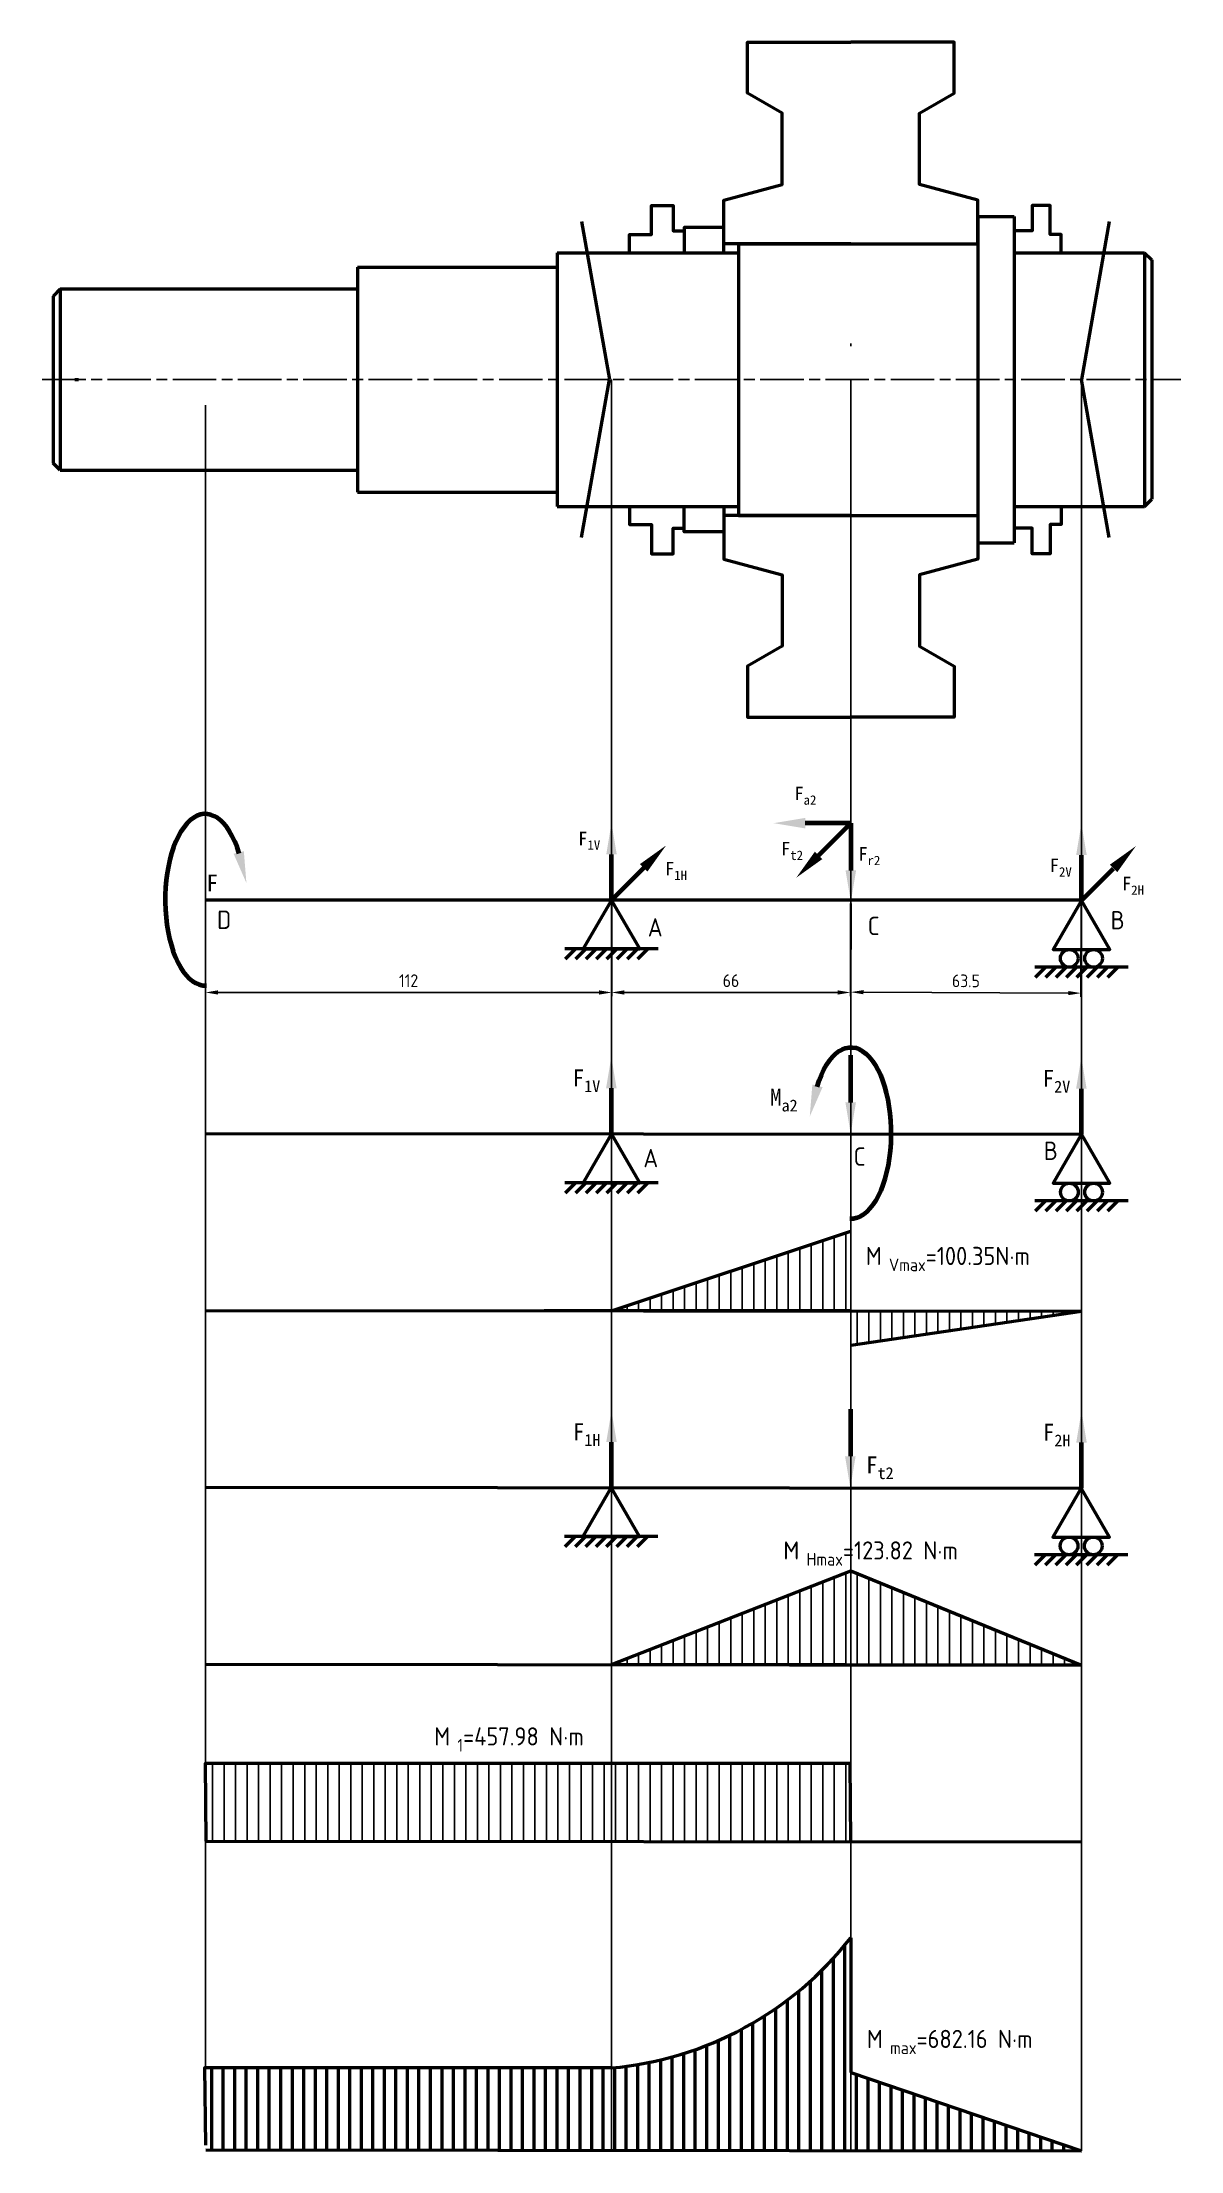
# Paper-space layout '蜗轮扭矩图' of a CAD drawing. Header units: millimetres. Extents: x 144 to 458, y 167 to 748.
import ezdxf

# ---------------------------------------------------------------- set-up
doc = ezdxf.new("R2010")
doc.units = ezdxf.units.MM
doc.linetypes.add('AM_ISO08W050', pattern=[18, 12, -1.5, 3, -1.5])
doc.linetypes.add('Amconstr', pattern=[9999, 9999, 0])
for name, color, linetype, lineweight in [('AM_0', 7, 'Continuous', 50), ('AM_5', 7, 'Continuous', 25), ('AM_7', 4, 'AM_ISO08W050', 25), ('AM_CL', 1, 'Amconstr', 25)]:
    doc.layers.add(name, color=color, linetype=linetype, lineweight=lineweight)
doc.styles.get("Standard").update_dxf_attribs({"font": 'ISOCP.SHX', "bigfont": 'gbcbig.shx'})
doc.dimstyles.new('AM_GB$0', dxfattribs={"dimtxt": 3.5, "dimasz": 3.5, "dimexe": 1, "dimexo": 1, "dimgap": 1.5, "dimtad": 1, "dimdsep": 46, "dimtxsty": 'Standard', "dimcen": 0, "dimclrd": 256, "dimclre": 256, "dimclrt": 7, "dimadec": 0, "dimazin": 2, "dimtp": 0.1, "dimtm": 0.1, "dimtfac": 0.71, "dimtdec": 3, "dimtmove": 0, "dimatfit": 3, "dimfxl": 1, "dimlwd": -1, "dimlwe": -1, "dimarcsym": 0})
pattern_1 = [(90, (-168.0468, 122.6486), (-3.175, 2e-16), [])]

# ---------------------------------------------------------------- blocks, each defined once
blk = doc.blocks.new('*D140')
at = {"layer": 'AM_5', "linetype": 'ByBlock', "transparency": 16777216}
for p, q in [((188.74, 510.5), (188.74, 485.16)), ((300.81, 510.74), (300.81, 485.16)), ((192.24, 486.16), (297.31, 486.16))]:
    blk.add_line(p, q, dxfattribs=at)
at = {"layer": 'AM_5', "transparency": 16777216}
for points in [[(192.24, 486.75), (192.24, 485.58), (188.74, 486.16)], [(297.31, 486.75), (297.31, 485.58), (300.81, 486.16)]]:
    blk.add_solid(points, dxfattribs=at)
at = {"layer": 'Defpoints', "color": 0, "transparency": 16777216}
for p in [(188.74, 511.5), (300.81, 511.74), (300.81, 486.16)]:
    blk.add_point(p, dxfattribs=at)
at = {"layer": 'AM_5', "color": 7, "transparency": 16777216, "insert": (244.78, 489.41), "char_height": 3.5, "attachment_point": 5}
blk.add_mtext('112', dxfattribs=at)
blk = doc.blocks.new('*D141')
at = {"layer": 'AM_5', "linetype": 'ByBlock', "transparency": 16777216}
for p, q in [((300.74, 510.74), (300.74, 485.16)), ((366.64, 510.74), (366.64, 485.16)), ((304.24, 486.16), (363.14, 486.16))]:
    blk.add_line(p, q, dxfattribs=at)
at = {"layer": 'AM_5', "transparency": 16777216}
for points in [[(304.24, 486.75), (304.24, 485.58), (300.74, 486.16)], [(363.14, 486.75), (363.14, 485.58), (366.64, 486.16)]]:
    blk.add_solid(points, dxfattribs=at)
at = {"layer": 'Defpoints', "color": 0, "transparency": 16777216}
for p in [(300.74, 511.74), (366.64, 511.74), (366.64, 486.16)]:
    blk.add_point(p, dxfattribs=at)
at = {"layer": 'AM_5', "color": 7, "transparency": 16777216, "insert": (333.69, 489.41), "char_height": 3.5, "attachment_point": 5}
blk.add_mtext('66', dxfattribs=at)
blk = doc.blocks.new('*D142')
at = {"layer": 'AM_5', "linetype": 'ByBlock', "transparency": 16777216}
for p, q in [((366.84, 510.74), (366.73, 485.25)), ((430.3, 510.47), (430.19, 484.98)), ((370.23, 486.23), (426.7, 485.99))]:
    blk.add_line(p, q, dxfattribs=at)
at = {"layer": 'AM_5', "transparency": 16777216}
for points in [[(370.24, 486.82), (370.23, 485.65), (366.73, 486.25)], [(426.7, 486.58), (426.69, 485.41), (430.2, 485.98)]]:
    blk.add_solid(points, dxfattribs=at)
at = {"layer": 'Defpoints', "color": 0, "transparency": 16777216}
for p in [(366.84, 511.74), (430.31, 511.47), (430.2, 485.98)]:
    blk.add_point(p, dxfattribs=at)
at = {"layer": 'AM_5', "color": 7, "transparency": 16777216, "insert": (398.48, 489.36), "char_height": 3.5, "attachment_point": 5, "rotation": 359.75529}
blk.add_mtext('63.5', dxfattribs=at)

psp = doc.layouts.new('蜗轮扭矩图')

# ---------------------------------------------------------------- hatches: boundary and pattern name
at = {"layer": 'AM_0', "true_color": 0x2776bb, "transparency": 33554569}
h = psp.add_hatch(dxfattribs=at)
h.set_pattern_fill('LINE', color=152, angle=90)
h.paths.add_polyline_path([(366.74, 225.443, -0.2072782), (300.74, 189.532), (300.74, 166.81), (366.74, 166.74)])
h.paths.add_polyline_path([(300.74, 189.532), (188.74, 189.532), (188.74, 166.93), (300.74, 166.81)])
h.paths.add_polyline_path([(366.74, 188.243), (366.74, 166.74), (430.306, 166.672), (430.306, 166.692)])
at = {"layer": 'AM_5', "true_color": 0x2776bb, "transparency": 33554569}
h = psp.add_hatch(dxfattribs=at)
h.set_pattern_fill('LINE', color=152, angle=90)
h.set_pattern_definition(pattern_1)
h.paths.add_polyline_path([(366.74, 420.297), (366.74, 398.311), (331.687, 398.39), (300.74, 398.39)])
h.paths.add_polyline_path([(366.74, 398.311), (430.306, 398.251), (430.306, 398.232), (366.74, 388.891)])
h = psp.add_hatch(dxfattribs=at)
h.set_pattern_fill('LINE', color=152, angle=90)
h.set_pattern_definition(pattern_1)
h.paths.add_polyline_path([(430.306, 300.654), (366.74, 326.644), (300.74, 300.812)])
h.paths.add_polyline_path([(366.74, 251.947), (366.74, 252.123), (366.546, 273.468), (188.643, 273.468), (188.837, 252.123)])

# ---------------------------------------------------------------- linework, layer by layer
at = {"layer": 'AM_0'}
for p, q in [((292.49, 698.796), (300.174, 655.217)), ((401.74, 700.189), (411.74, 700.189)), ((401.74, 700.189), (401.74, 610.189)), ((411.74, 700.189), (411.74, 610.189)), ((437.99, 698.796), (430.306, 655.217)), ((335.74, 692.689), (401.74, 692.689)), ((335.74, 692.689), (335.74, 617.689)), ((401.74, 692.689), (401.74, 617.689)), ((285.74, 690.189), (335.74, 690.189)), ((285.74, 690.189), (285.74, 620.189)), ((335.74, 690.189), (335.74, 620.189)), ((411.74, 690.189), (447.74, 690.189)), ((411.74, 690.189), (411.74, 620.189)), ((447.74, 690.189), (447.74, 620.189)), ((447.74, 690.189), (449.74, 688.189)), ((449.74, 688.189), (449.74, 622.189)), ((230.74, 686.189), (285.74, 686.189)), ((230.74, 686.189), (230.74, 624.189)), ((285.74, 686.189), (285.74, 624.189)), ((148.74, 680.189), (146.74, 678.189)), ((146.74, 678.189), (146.74, 632.189)), ((148.74, 680.189), (230.74, 680.189)), ((148.74, 680.189), (148.74, 630.189)), ((230.74, 680.189), (230.74, 630.189)), ((152.74, 655.189), (153.74, 655.189)), ((292.49, 611.639), (300.174, 655.217)), ((437.99, 611.639), (430.306, 655.217)), ((148.74, 630.189), (146.74, 632.189)), ((148.74, 630.189), (230.74, 630.189)), ((230.74, 624.189), (285.74, 624.189)), ((285.74, 620.189), (335.74, 620.189)), ((335.74, 617.689), (401.74, 617.689)), ((411.74, 620.189), (447.74, 620.189)), ((447.74, 620.189), (449.74, 622.189)), ((401.74, 610.189), (411.74, 610.189)), ((188.74, 511.738), (430.306, 511.738)), ((313.605, 498.164), (287.875, 498.164)), ((290.8, 498.164), (287.971, 495.335)), ((293.65, 498.164), (290.822, 495.335)), ((296.501, 498.164), (293.672, 495.335)), ((299.351, 498.164), (296.523, 495.335)), ((302.202, 498.164), (299.374, 495.335)), ((305.053, 498.164), (302.224, 495.335)), ((307.903, 498.164), (305.075, 495.335)), ((310.754, 498.164), (307.926, 495.335)), ((443.196, 493.124), (417.467, 493.124)), ((420.391, 493.124), (417.563, 490.296)), ((423.242, 493.124), (420.413, 490.296)), ((426.093, 493.124), (423.264, 490.296)), ((428.943, 493.124), (426.115, 490.296)), ((431.794, 493.124), (428.965, 490.296)), ((434.644, 493.124), (431.816, 490.296)), ((437.495, 493.124), (434.667, 490.296)), ((440.346, 493.124), (437.517, 490.296)), ((188.74, 447.266), (430.306, 447.04)), ((313.605, 433.662), (287.875, 433.662)), ((290.8, 433.662), (287.971, 430.833)), ((293.65, 433.662), (290.822, 430.833)), ((296.501, 433.662), (293.672, 430.833)), ((299.351, 433.662), (296.523, 430.833)), ((302.202, 433.662), (299.374, 430.833)), ((305.053, 433.662), (302.224, 430.833)), ((307.903, 433.662), (305.075, 430.833)), ((310.754, 433.662), (307.926, 430.833)), ((443.216, 428.652), (417.486, 428.652)), ((420.411, 428.652), (417.583, 425.824)), ((423.262, 428.652), (420.433, 425.824)), ((426.112, 428.652), (423.284, 425.824)), ((428.963, 428.652), (426.135, 425.824)), ((431.814, 428.652), (428.985, 425.824)), ((434.664, 428.652), (431.836, 425.824)), ((437.515, 428.652), (434.686, 425.824)), ((440.366, 428.652), (437.537, 425.824)), ((300.74, 398.39), (366.74, 420.297)), ((188.74, 398.477), (430.306, 398.251)), ((366.74, 398.39), (282.176, 398.39)), ((366.74, 388.891), (430.306, 398.251)), ((188.74, 349.688), (430.351, 349.462)), ((313.513, 336.084), (287.783, 336.084)), ((290.708, 336.084), (287.88, 333.255)), ((293.559, 336.084), (290.73, 333.255)), ((296.409, 336.084), (293.581, 333.255)), ((299.26, 336.084), (296.432, 333.255)), ((302.111, 336.084), (299.282, 333.255)), ((304.961, 336.084), (302.133, 333.255)), ((307.812, 336.084), (304.984, 333.255)), ((310.663, 336.084), (307.834, 333.255)), ((443.125, 331.074), (417.395, 331.074)), ((420.32, 331.074), (417.491, 328.246)), ((423.17, 331.074), (420.342, 328.246)), ((426.021, 331.074), (423.193, 328.246)), ((428.872, 331.074), (426.043, 328.246)), ((431.722, 331.074), (428.894, 328.246)), ((434.573, 331.074), (431.744, 328.246)), ((437.424, 331.074), (434.595, 328.246)), ((440.274, 331.074), (437.446, 328.246)), ((188.74, 300.899), (430.306, 300.654)), ((430.306, 300.654), (300.74, 300.812)), ((188.837, 252.123), (430.306, 251.884)), ((366.74, 225.443), (366.74, 188.243)), ((188.837, 166.93), (430.306, 166.672))]:
    psp.add_line(p, q, dxfattribs=at)
for points in [[(366.74, 692.689), (331.74, 692.689), (331.74, 704.689), (347.773, 708.985), (347.773, 728.667), (338.212, 734.187), (338.212, 748.267), (366.74, 748.267)], [(366.74, 692.689), (401.74, 692.689), (401.74, 704.689), (385.706, 708.985), (385.706, 728.667), (395.268, 734.187), (395.268, 748.267), (366.74, 748.267)], [(307.74, 695.189), (311.74, 695.189), (311.74, 703.189), (317.74, 703.189), (317.74, 696.189), (320.74, 696.189)], [(422.74, 695.189), (421.74, 695.189), (421.74, 703.189), (416.74, 703.189), (416.74, 696.189), (411.74, 696.189)], [(305.74, 690.189), (305.74, 695.189), (308.74, 695.189)], [(331.74, 690.189), (331.74, 697.189), (320.74, 697.189), (320.74, 690.189)], [(424.74, 690.189), (424.74, 695.189), (422.74, 695.189)], [(416.74, 690.189), (426.74, 690.189)], [(305.74, 620.189), (305.74, 615.189), (308.74, 615.189)], [(331.74, 620.189), (331.74, 613.189), (320.74, 613.189), (320.74, 620.189)], [(366.74, 617.689), (331.74, 617.689), (331.74, 605.689), (347.773, 601.392), (347.773, 581.711), (338.212, 576.19), (338.212, 562.11), (366.74, 562.11)], [(366.74, 617.689), (401.74, 617.689), (401.74, 605.689), (385.706, 601.392), (385.706, 581.711), (395.268, 576.19), (395.268, 562.11), (366.74, 562.11)], [(424.74, 620.189), (424.74, 615.189), (422.74, 615.189)], [(306.74, 615.189), (307.74, 615.189)], [(307.74, 615.189), (311.74, 615.189), (311.74, 607.189), (317.74, 607.189), (317.74, 614.189), (320.74, 614.189)], [(422.74, 615.189), (421.74, 615.189), (421.74, 607.189), (416.74, 607.189), (416.74, 614.189), (411.74, 614.189)], [(300.74, 300.812), (366.74, 326.644), (430.306, 300.654)], [(366.74, 252.123), (366.546, 273.468), (188.643, 273.468), (188.837, 252.123)], [(300.74, 189.532), (188.546, 189.532), (188.74, 168.188)], [(366.74, 188.243), (430.306, 166.692)]]:
    psp.add_lwpolyline(points, dxfattribs=at)
for points in [[(300.74, 511.664), (292.945, 498.164), (308.534, 498.164)], [(430.331, 511.511), (422.537, 498.011), (438.126, 498.011)], [(300.74, 447.162), (292.945, 433.662), (308.534, 433.662)], [(430.351, 447.039), (422.557, 433.539), (438.146, 433.539)], [(300.648, 349.584), (292.854, 336.084), (308.443, 336.084)], [(430.26, 349.461), (422.466, 335.961), (438.054, 335.961)]]:
    psp.add_lwpolyline(points, close=True, dxfattribs=at)
for centre in [(426.989, 495.568), (433.674, 495.568), (427.008, 431.096), (433.694, 431.096), (426.917, 333.518), (433.603, 333.518)]:
    psp.add_circle(centre, 2.444, dxfattribs=at)
psp.add_arc((292.289, 283.671), 94.517, 275.129847, 321.971197, dxfattribs=at)
at = {"layer": 'AM_5', "color": 150, "lineweight": 106}
for p, q in [((366.74, 532.862), (354.179, 532.862)), ((366.74, 532.862), (357.858, 523.98)), ((366.74, 532.862), (366.74, 519.835)), ((300.74, 511.664), (300.74, 524.225)), ((430.331, 511.511), (430.331, 524.072)), ((300.74, 511.664), (309.622, 520.546)), ((430.331, 511.511), (439.213, 520.393)), ((366.694, 468.843), (366.694, 455.817)), ((300.694, 447.162), (300.694, 459.723)), ((430.306, 447.04), (430.306, 459.601)), ((366.603, 371.265), (366.603, 358.239)), ((300.74, 349.584), (300.74, 362.145)), ((430.351, 349.461), (430.351, 362.022))]:
    psp.add_line(p, q, dxfattribs=at)
at = {"layer": 'AM_5'}
for p, q in [((366.74, 398.39), (366.74, 420.297)), ((366.74, 300.733), (366.74, 300.733)), ((366.74, 300.733), (366.74, 300.733)), ((366.74, 300.733), (366.74, 300.733))]:
    psp.add_line(p, q, dxfattribs=at)
at = {"layer": 'AM_5', "color": 150, "lineweight": 106}
psp.add_ellipse((188.74, 511.738), major_axis=(0, 23.668), ratio=0.4678016, start_param=5.281075, end_param=9.4522857, dxfattribs=at)
at = {"layer": 'AM_5', "color": 150, "lineweight": 106, "extrusion": (0, 0, -1)}
psp.add_ellipse((366.74, 447.374), major_axis=(0, 23.668), ratio=0.4678016, start_param=5.281075, end_param=9.4522857, dxfattribs=at)
at = {"layer": 'AM_5', "color": 150, "linetype": 'Continuous'}
for points in [[(302.192, 524.225), (299.287, 524.225), (300.74, 532.941)], [(354.179, 531.409), (354.179, 534.315), (345.462, 532.862)], [(431.784, 524.072), (428.879, 524.072), (430.331, 532.789)], [(196.528, 524.422), (199.346, 525.132), (200.066, 516.324)], [(310.649, 519.518), (308.594, 521.573), (315.785, 526.709)], [(356.83, 525.007), (358.885, 522.953), (351.694, 517.816)], [(440.241, 519.366), (438.186, 521.421), (445.377, 526.557)], [(365.287, 519.835), (368.192, 519.835), (366.74, 511.119)], [(302.147, 459.723), (299.241, 459.723), (300.694, 468.44)], [(431.758, 459.601), (428.853, 459.601), (430.306, 468.318)], [(358.951, 460.058), (356.133, 460.768), (355.413, 451.96)], [(365.241, 455.817), (368.147, 455.817), (366.694, 447.1)], [(302.192, 362.145), (299.287, 362.145), (300.74, 370.861)], [(431.804, 362.022), (428.898, 362.022), (430.351, 370.739)], [(365.15, 358.239), (368.055, 358.239), (366.603, 349.522)]]:
    psp.add_trace(points, dxfattribs=at)
at = {"layer": 'AM_7'}
psp.add_line((143.74, 655.217), (457.74, 655.217), dxfattribs=at)
at = {"layer": 'AM_CL'}
psp.add_line((366.74, 664.389), (366.74, 665.189), dxfattribs=at)
at = {"layer": 'AM_CL', "color": 7}
for p, q in [((300.74, 166.81), (300.74, 655.217)), ((366.74, 166.74), (366.74, 655.217)), ((430.306, 166.672), (430.306, 655.217)), ((188.74, 168.188), (188.74, 648.189))]:
    psp.add_line(p, q, dxfattribs=at)
at = {"layer": 'AM_CL', "color": 0}
psp.add_line((282.176, 166.931), (282.176, 166.83), dxfattribs=at)

# ---------------------------------------------------------------- texts
at = {"layer": 'AM_0', "attachment_point": 1}
for s, width, gutter_width, insert, char_height in [('\\A1;{\\f@MingLiU_HKSCS-ExtB|b0|i0|c134|p18;F\\H0.7x;\\S^ a2;}', 13.54853, 18.538, (351.19, 542.915), 3.70766), ('\\A1;{\\f@MingLiU_HKSCS-ExtB|b0|i0|c134|p18;F\\H0.7x;\\S^ 1V;}', 13.54853, 18.538, (291.583, 530.486), 3.70766), ('\\A1;{\\f@MingLiU_HKSCS-ExtB|b0|i0|c134|p18;F\\H0.7x;\\S^ t2;}', 13.54853, 18.538, (347.514, 527.661), 3.70766), ('\\A1;{\\f@MingLiU_HKSCS-ExtB|b0|i0|c134|p18;F\\H0.7x;\\S^ r2;}', 13.54853, 18.538, (368.82, 526.246), 3.70766), ('\\A1;{\\f@MingLiU_HKSCS-ExtB|b0|i0|c134|p18;F}', 17.02187, 23.291, (189.044, 518.677), 4.65816), ('\\A1;{\\f@MingLiU_HKSCS-ExtB|b0|i0|c134|p18;F\\H0.7x;\\S^ 1H;}', 13.54853, 18.538, (315.505, 522.148), 3.70766), ('\\A1;{\\f@MingLiU_HKSCS-ExtB|b0|i0|c134|p18;F\\H0.7x;\\S^ 2V;}', 13.54853, 18.538, (421.623, 523.083), 3.70766), ('\\A1;{\\f@MingLiU_HKSCS-ExtB|b0|i0|c134|p18;F\\H0.7x;\\S^ 2H;}', 13.54853, 18.538, (441.54, 518.067), 3.70766), ('\\A1;{\\f@MingLiU_HKSCS-ExtB|b0|i0|c134|p18;F\\H0.7x;\\S^ 1V;}', 17.02187, 23.291, (290.038, 464.917), 4.65816), ('\\A1;{\\f@MingLiU_HKSCS-ExtB|b0|i0|c134|p18;M\\H0.7x;\\S^ a2;}', 17.02187, 23.291, (344.469, 459.598), 4.65816), ('\\A1;{\\f@MingLiU_HKSCS-ExtB|b0|i0|c134|p18;F\\H0.7x;\\S^ 2V;}', 17.02187, 23.291, (419.649, 464.794), 4.65816), ('\\A1;{\\f@MingLiU_HKSCS-ExtB|b0|i0|c134|p18;F\\H0.7x;\\S^ 1H;}', 17.02187, 23.291, (290.083, 367.338), 4.65816), ('\\A1;{\\f@MingLiU_HKSCS-ExtB|b0|i0|c134|p18;F\\H0.7x;\\S^ 2H;}', 17.02187, 23.291, (419.695, 367.216), 4.65816), ('\\A1;{\\f@MingLiU_HKSCS-ExtB|b0|i0|c134|p18;F\\H0.7x;\\S^ t2;}', 17.02187, 23.291, (370.939, 358.194), 4.65816)]:
    psp.add_mtext_dynamic_manual_height_columns(s, width=width, gutter_width=gutter_width, heights=[0], dxfattribs=dict(at, insert=insert, char_height=char_height))
at = {"layer": 'AM_0', "color": 152, "true_color": 0x2776bb, "char_height": 5.063, "attachment_point": 1}
for s, insert in [('D', (191.963, 508.743)), ('A', (310.75, 506.661)), ('C', (371.396, 507.062)), ('B', (438.394, 508.631)), ('A', (309.514, 443.017)), ('C', (367.523, 443.436)), ('B', (419.963, 445.025))]:
    psp.add_mtext_dynamic_manual_height_columns(s, width=10.09208, gutter_width=25.315, heights=[0], dxfattribs=dict(at, insert=insert))
at = {"layer": 'AM_5', "char_height": 5, "attachment_point": 1}
for s, insert in [('\\A1;M{\\H0.7x;\\S^  Vmax;}=100.35N·m', (370.861, 415.991)), ('\\A1;M{\\H0.7x;\\S^  Hmax;}=123.82 N·m', (348.142, 334.768)), ('\\A1;M{\\H0.7x;\\S^  1;}=457.98 N·m', (251.866, 283.477)), ('\\A1;M{\\H0.7x;\\S^  max;}=682.16 N·m', (371.17, 200.035))]:
    psp.add_mtext_dynamic_manual_height_columns(s, width=78.12644, gutter_width=25, heights=[0], dxfattribs=dict(at, insert=insert))

# ---------------------------------------------------------------- dimensions: what is measured, and where the dimension line sits
at = {"layer": 'AM_5'}
for base, p1, p2, text, picture, middle in [((300.814, 486.164), (188.74, 511.503), (300.814, 511.738), '112', '*D140', (244.777, 489.414)), ((366.637, 486.164), (300.74, 511.738), (366.637, 511.738), '66', '*D141', (333.688, 489.414))]:
    dim = psp.add_linear_dim(base=base, p1=p1, p2=p2, angle=0, text=text, dimstyle='AM_GB$0', override={"dimpost": ''}, dxfattribs=at)
    dim.commit()
    dim.dimension.update_dxf_attribs({"geometry": picture, "text_midpoint": middle})
dim = psp.add_aligned_dim(p1=(366.843, 511.738), p2=(430.306, 511.467), distance=-25.488, text='63.5', dimstyle='AM_GB$0', override={"dimpost": ''}, dxfattribs=at)
dim.commit()
dim.dimension.update_dxf_attribs({"geometry": '*D142', "text_midpoint": (398.479, 489.364)})

doc.saveas('drawing.dxf')
